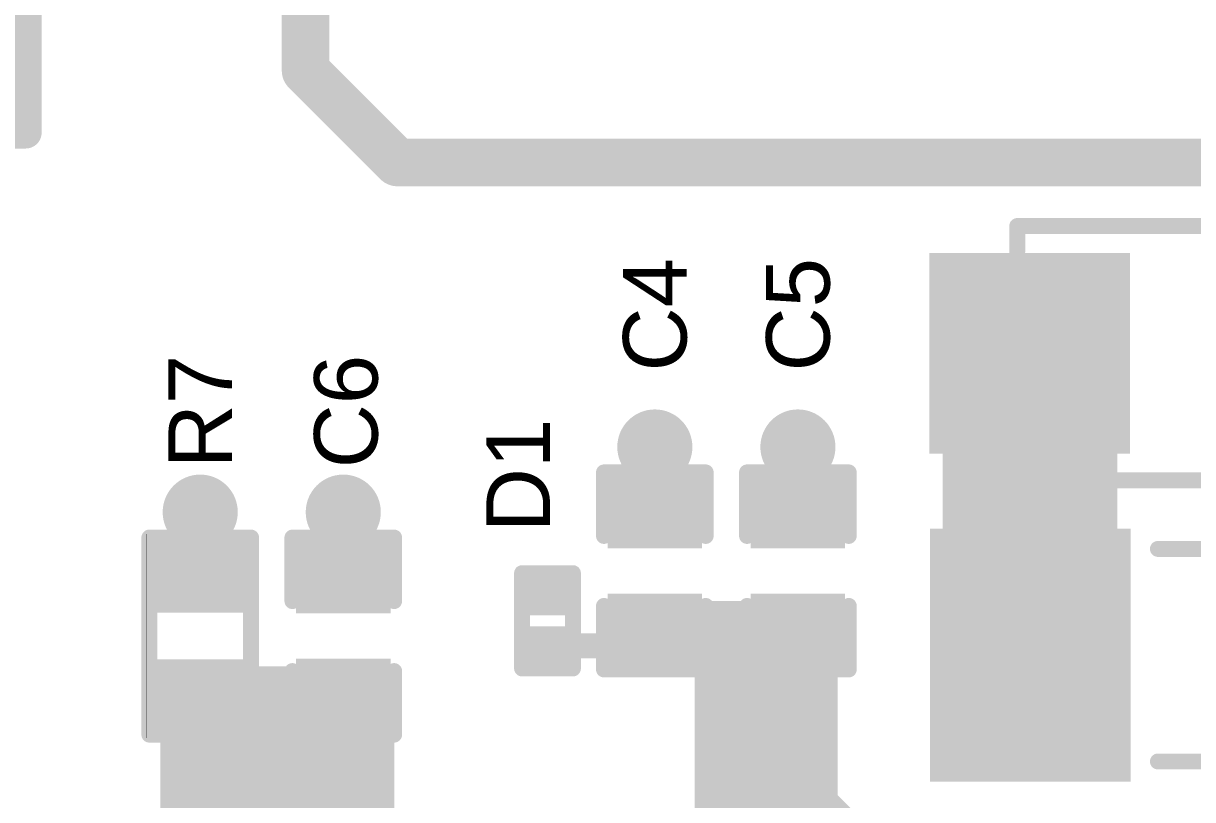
# Model space of a CAD drawing. Header units: inches. Extents: x -3 to 103, y 0 to 40.
# Drawn here: x 5.09 to 14.43, y 25.57 to 31.77 of the extents above; entities that cross this region are included whole.
import ezdxf

# ---------------------------------------------------------------- set-up
doc = ezdxf.new("R2010")
doc.units = ezdxf.units.IN
for name, color, linetype in [('Bottom Layer', 5, 'Continuous'), ('Bottom Solder', 6, 'Continuous'), ('Mechanical 15', 56, 'Continuous'), ('Multi-Layer', 9, 'Continuous'), ('Pad Holes', 156, 'Continuous'), ('Top Layer', 1, 'Continuous'), ('Top Overlay', 2, 'Continuous'), ('Top Paste', 8, 'Continuous'), ('Top Solder', 216, 'Continuous'), ('Via Holes', 16, 'Continuous')]:
    doc.layers.add(name, color=color, linetype=linetype)
doc.styles.add('Arial', font='', dxfattribs={"height": 0.2})
doc.styles.get('Arial').set_extended_font_data('Arial')

# ---------------------------------------------------------------- blocks, each defined once
blk = doc.blocks.new('TK_6580A8_1_12')
at = {"layer": 'Bottom Layer'}
h = blk.add_hatch(color=5, dxfattribs=at)
edge = h.paths.add_edge_path()
edge.add_arc((-4.35, 3.2), 0.762, 0, 360)
h = blk.add_hatch(color=5, dxfattribs=at)
edge = h.paths.add_edge_path()
edge.add_arc((-2.35, 3.2), 0.762, 0, 360)
h = blk.add_hatch(color=5, dxfattribs=at)
edge = h.paths.add_edge_path()
edge.add_arc((-6.7, 2.0001), 0.762, 0, 360)
h = blk.add_hatch(color=5, dxfattribs=at)
edge = h.paths.add_edge_path()
edge.add_arc((0, 2.0001), 0.762, 0, 360)
h = blk.add_hatch(color=5, dxfattribs=at)
edge = h.paths.add_edge_path()
edge.add_arc((-6.7, 0.0001), 0.762, 0, 360)
h = blk.add_hatch(color=5, dxfattribs=at)
edge = h.paths.add_edge_path()
edge.add_arc((0, 0.0001), 0.762, 0, 360)
at = {"layer": 'Bottom Solder'}
h = blk.add_hatch(color=6, dxfattribs=at)
edge = h.paths.add_edge_path()
edge.add_arc((-4.35, 3.2), 0.8636, 0, 360)
h = blk.add_hatch(color=6, dxfattribs=at)
edge = h.paths.add_edge_path()
edge.add_arc((-2.35, 3.2), 0.8636, 0, 360)
h = blk.add_hatch(color=6, dxfattribs=at)
edge = h.paths.add_edge_path()
edge.add_arc((-6.7, 2.0001), 0.8636, 0, 360)
h = blk.add_hatch(color=6, dxfattribs=at)
edge = h.paths.add_edge_path()
edge.add_arc((0, 2.0001), 0.8636, 0, 360)
h = blk.add_hatch(color=6, dxfattribs=at)
edge = h.paths.add_edge_path()
edge.add_arc((-6.7, 0.0001), 0.8636, 0, 360)
h = blk.add_hatch(color=6, dxfattribs=at)
edge = h.paths.add_edge_path()
edge.add_arc((0, 0.0001), 0.8636, 0, 360)
at = {"layer": 'Mechanical 15'}
h = blk.add_hatch(color=56, dxfattribs=at)
edge = h.paths.add_edge_path()
edge.add_arc((-4.35, 3.1963), 0.3572, 0.59387, 179.4102)
edge.add_arc((-4.35, 3.2037), 0.3572, 180.59387, 359.4102)
h = blk.add_hatch(color=56, dxfattribs=at)
edge = h.paths.add_edge_path()
edge.add_arc((-2.35, 3.1963), 0.3572, 0.59387, 179.4102)
edge.add_arc((-2.35, 3.2037), 0.3572, 180.59387, 359.4102)
h = blk.add_hatch(color=56, dxfattribs=at)
edge = h.paths.add_edge_path()
edge.add_arc((-6.7, 1.9964), 0.3572, 0.59387, 179.4102)
edge.add_arc((-6.7, 2.0038), 0.3572, 180.59387, 359.4102)
h = blk.add_hatch(color=56, dxfattribs=at)
edge = h.paths.add_edge_path()
edge.add_arc((0, 1.9964), 0.3572, 0.59387, 179.4102)
edge.add_arc((0, 2.0038), 0.3572, 180.59387, 359.4102)
h = blk.add_hatch(color=56, dxfattribs=at)
edge = h.paths.add_edge_path()
edge.add_arc((-6.7, -0.0036), 0.3572, 0.59387, 179.4102)
edge.add_arc((-6.7, 0.0038), 0.3572, 180.59387, 359.4102)
h = blk.add_hatch(color=56, dxfattribs=at)
edge = h.paths.add_edge_path()
edge.add_arc((0, -0.0036), 0.3572, 0.59387, 179.4102)
edge.add_arc((0, 0.0038), 0.3572, 180.59387, 359.4102)
at = {"layer": 'Multi-Layer'}
h = blk.add_hatch(color=9, dxfattribs=at)
edge = h.paths.add_edge_path()
edge.add_arc((-4.35, 3.2), 0.762, 0, 360)
h = blk.add_hatch(color=9, dxfattribs=at)
edge = h.paths.add_edge_path()
edge.add_arc((-2.35, 3.2), 0.762, 0, 360)
h = blk.add_hatch(color=9, dxfattribs=at)
edge = h.paths.add_edge_path()
edge.add_arc((-6.7, 2.0001), 0.762, 0, 360)
h = blk.add_hatch(color=9, dxfattribs=at)
edge = h.paths.add_edge_path()
edge.add_arc((0, 2.0001), 0.762, 0, 360)
h = blk.add_hatch(color=9, dxfattribs=at)
edge = h.paths.add_edge_path()
edge.add_arc((-6.7, 0.0001), 0.762, 0, 360)
h = blk.add_hatch(color=9, dxfattribs=at)
edge = h.paths.add_edge_path()
edge.add_arc((0, 0.0001), 0.762, 0, 360)
at = {"layer": 'Pad Holes'}
h = blk.add_hatch(color=7, dxfattribs=at)
edge = h.paths.add_edge_path()
edge.add_arc((-4.35, 3.2), 0.4572, 0, 360)
h = blk.add_hatch(color=7, dxfattribs=at)
edge = h.paths.add_edge_path()
edge.add_arc((-2.35, 3.2), 0.4572, 0, 360)
h = blk.add_hatch(color=7, dxfattribs=at)
edge = h.paths.add_edge_path()
edge.add_arc((-6.7, 2), 0.4572, 0, 360)
h = blk.add_hatch(color=7, dxfattribs=at)
edge = h.paths.add_edge_path()
edge.add_arc((0, 2), 0.4572, 0, 360)
h = blk.add_hatch(color=7, dxfattribs=at)
edge = h.paths.add_edge_path()
edge.add_arc((-6.7, 0), 0.4572, 0, 360)
h = blk.add_hatch(color=7, dxfattribs=at)
edge = h.paths.add_edge_path()
edge.add_arc((0, 0), 0.4572, 0, 360)
at = {"layer": 'Top Layer'}
h = blk.add_hatch(color=1, dxfattribs=at)
edge = h.paths.add_edge_path()
edge.add_arc((-4.35, 3.2), 0.762, 0, 360)
h = blk.add_hatch(color=1, dxfattribs=at)
edge = h.paths.add_edge_path()
edge.add_arc((-2.35, 3.2), 0.762, 0, 360)
h = blk.add_hatch(color=1, dxfattribs=at)
edge = h.paths.add_edge_path()
edge.add_arc((-6.7, 2.0001), 0.762, 0, 360)
h = blk.add_hatch(color=1, dxfattribs=at)
edge = h.paths.add_edge_path()
edge.add_arc((0, 2.0001), 0.762, 0, 360)
h = blk.add_hatch(color=1, dxfattribs=at)
edge = h.paths.add_edge_path()
edge.add_arc((-6.7, 0.0001), 0.762, 0, 360)
h = blk.add_hatch(color=1, dxfattribs=at)
edge = h.paths.add_edge_path()
edge.add_arc((0, 0.0001), 0.762, 0, 360)
at = {"layer": 'Top Solder'}
h = blk.add_hatch(color=216, dxfattribs=at)
edge = h.paths.add_edge_path()
edge.add_arc((-4.35, 3.2), 0.8636, 0, 360)
h = blk.add_hatch(color=216, dxfattribs=at)
edge = h.paths.add_edge_path()
edge.add_arc((-2.35, 3.2), 0.8636, 0, 360)
h = blk.add_hatch(color=216, dxfattribs=at)
edge = h.paths.add_edge_path()
edge.add_arc((-6.7, 2.0001), 0.8636, 0, 360)
h = blk.add_hatch(color=216, dxfattribs=at)
edge = h.paths.add_edge_path()
edge.add_arc((0, 2.0001), 0.8636, 0, 360)
h = blk.add_hatch(color=216, dxfattribs=at)
edge = h.paths.add_edge_path()
edge.add_arc((-6.7, 0.0001), 0.8636, 0, 360)
h = blk.add_hatch(color=216, dxfattribs=at)
edge = h.paths.add_edge_path()
edge.add_arc((0, 0.0001), 0.8636, 0, 360)
at = {"layer": 'Top Overlay', "const_width": 0.254}
for points in [[(-6.25, 2.885), (-6.25, 3)], [(-5.3227, 3), (-6.25, 3)], [(-3.3227, 3), (-3.3773, 3)], [(-0.45, 3), (-1.3773, 3)], [(-0.45, 2.885), (-0.45, 3)], [(-6.25, 0.885), (-6.25, 1.115)], [(-0.45, 0.885), (-0.45, 1.115)], [(-6.25, -2.1), (-6.25, -0.885)], [(-0.45, -2.1), (-0.45, -0.885)], [(-0.45, -2.1), (-6.25, -2.1)], [(-5.05, -4.3), (-5.05, -2.1)], [(-1.65, -4.3), (-1.65, -2.1)], [(-1.65, -4.3), (-5.05, -4.3)]]:
    blk.add_lwpolyline(points, dxfattribs=at)
at = {"layer": 'Top Overlay', "const_width": 0.127}
for points in [[(-6.3135, 3, 1), (-6.1865, 3, 1)], [(-6.3135, 3, 1), (-6.1865, 3, 1)], [(-5.3862, 3, 1), (-5.2592, 3, 1)], [(-3.4408, 3, 1), (-3.3138, 3, 1)], [(-3.3862, 3, 1), (-3.2592, 3, 1)], [(-1.4408, 3, 1), (-1.3138, 3, 1)], [(-0.5135, 3, 1), (-0.3865, 3, 1)], [(-0.5135, 3, 1), (-0.3865, 3, 1)], [(-6.3135, 2.885, 1), (-6.1865, 2.885, 1)], [(-0.5135, 2.885, 1), (-0.3865, 2.885, 1)], [(-6.3135, 1.115, 1), (-6.1865, 1.115, 1)], [(-0.5135, 1.115, 1), (-0.3865, 1.115, 1)], [(-6.3135, 0.885, 1), (-6.1865, 0.885, 1)], [(-0.5135, 0.885, 1), (-0.3865, 0.885, 1)], [(-6.3135, -0.885, 1), (-6.1865, -0.885, 1)], [(-0.5135, -0.885, 1), (-0.3865, -0.885, 1)], [(-6.3135, -2.1, 1), (-6.1865, -2.1, 1)], [(-6.3135, -2.1, 1), (-6.1865, -2.1, 1)], [(-5.1135, -2.1, 1), (-4.9865, -2.1, 1)], [(-1.7135, -2.1, 1), (-1.5865, -2.1, 1)], [(-0.5135, -2.1, 1), (-0.3865, -2.1, 1)], [(-0.5135, -2.1, 1), (-0.3865, -2.1, 1)], [(-5.1135, -4.3, 1), (-4.9865, -4.3, 1)], [(-5.1135, -4.3, 1), (-4.9865, -4.3, 1)], [(-1.7135, -4.3, 1), (-1.5865, -4.3, 1)], [(-1.7135, -4.3, 1), (-1.5865, -4.3, 1)]]:
    blk.add_lwpolyline(points, format="xyb", close=True, dxfattribs=at)
blk = doc.blocks.new('R___0402_69')
at = {"layer": 'Top Layer'}
for points in [[(-0.6985, -0.3175), (-0.6985, 0.3175), (-0.2413, 0.3175), (-0.2413, -0.3175)], [(0.2413, -0.3175), (0.2413, 0.3175), (0.6985, 0.3175), (0.6985, -0.3175)]]:
    blk.add_hatch(color=1, dxfattribs=at).paths.add_polyline_path(points)
at = {"layer": 'Top Paste'}
for points in [[(-0.6985, -0.3175), (-0.6985, 0.3175), (-0.2413, 0.3175), (-0.2413, -0.3175)], [(0.2413, -0.3175), (0.2413, 0.3175), (0.6985, 0.3175), (0.6985, -0.3175)]]:
    blk.add_hatch(color=8, dxfattribs=at).paths.add_polyline_path(points)
at = {"layer": 'Top Solder'}
for points in [[(-0.7535, -0.3725), (-0.7535, 0.3725), (-0.1863, 0.3725), (-0.1863, -0.3725)], [(0.1863, -0.3725), (0.1863, 0.3725), (0.7535, 0.3725), (0.7535, -0.3725)]]:
    blk.add_hatch(color=216, dxfattribs=at).paths.add_polyline_path(points)
at = {"layer": 'Top Overlay'}
for points, const_width in [([(0.7874, 0.4064), (-0.7874, 0.4064)], 0.127), ([(-0.7874, -0.4064), (-0.7874, 0.4064)], 0.127), ([(0.7874, -0.4064), (0.7874, 0.4064)], 0.127), ([(0.7874, -0.4064), (-0.7874, -0.4064)], 0.127), ([(0.8128, -0.4318), (-0.8128, -0.4318)], 0.00323)]:
    blk.add_lwpolyline(points, dxfattribs=dict(at, const_width=const_width))
for points, const_width in [([(-0.8191, 0.4064, 1), (-0.7556, 0.4064, 1)], 0.0635), ([(-0.8191, 0.4064, 1), (-0.7556, 0.4064, 1)], 0.0635), ([(0.7556, 0.4064, 1), (0.8191, 0.4064, 1)], 0.0635), ([(0.7556, 0.4064, 1), (0.8191, 0.4064, 1)], 0.0635), ([(-0.8191, -0.4064, 1), (-0.7556, -0.4064, 1)], 0.0635), ([(-0.8191, -0.4064, 1), (-0.7556, -0.4064, 1)], 0.0635), ([(0.7556, -0.4064, 1), (0.8191, -0.4064, 1)], 0.0635), ([(0.7556, -0.4064, 1), (0.8191, -0.4064, 1)], 0.0635), ([(-0.8136, -0.4318, 1), (-0.812, -0.4318, 1)], 0.00161), ([(0.812, -0.4318, 1), (0.8136, -0.4318, 1)], 0.00161)]:
    blk.add_lwpolyline(points, format="xyb", close=True, dxfattribs=dict(at, const_width=const_width))
blk = doc.blocks.new('IND_1206_83')
at = {"layer": 'Top Layer'}
for points in [[(-2.06, 0.91), (-0.66, 0.91), (-0.66, -0.91), (-2.06, -0.91)], [(0.66, 0.91), (2.06, 0.91), (2.06, -0.91), (0.66, -0.91)]]:
    blk.add_hatch(color=1, dxfattribs=at).paths.add_polyline_path(points)
at = {"layer": 'Top Paste'}
for points in [[(-2.06, 0.91), (-0.66, 0.91), (-0.66, -0.91), (-2.06, -0.91)], [(0.66, 0.91), (2.06, 0.91), (2.06, -0.91), (0.66, -0.91)]]:
    blk.add_hatch(color=8, dxfattribs=at).paths.add_polyline_path(points)
at = {"layer": 'Top Solder'}
for points in [[(-2.1616, 1.0116), (-0.5584, 1.0116), (-0.5584, -1.0116), (-2.1616, -1.0116)], [(0.5584, 1.0116), (2.1616, 1.0116), (2.1616, -1.0116), (0.5584, -1.0116)]]:
    blk.add_hatch(color=216, dxfattribs=at).paths.add_polyline_path(points)
at = {"layer": 'Top Overlay', "const_width": 0.127}
for points in [[(0.34, 0.8492), (-0.34, 0.8492)], [(0.34, -0.8492), (-0.34, -0.8492)]]:
    blk.add_lwpolyline(points, dxfattribs=at)
at = {"layer": 'Top Overlay', "const_width": 0.0635}
for points in [[(-0.3717, 0.8492, 1), (-0.3082, 0.8492, 1)], [(0.3082, 0.8492, 1), (0.3717, 0.8492, 1)], [(-0.3717, -0.8492, 1), (-0.3082, -0.8492, 1)], [(0.3082, -0.8492, 1), (0.3717, -0.8492, 1)]]:
    blk.add_lwpolyline(points, format="xyb", close=True, dxfattribs=at)
blk = doc.blocks.new('SOD_123W_91')
at = {"layer": 'Top Layer'}
for points in [[(-2.1, 0.7), (-0.7, 0.7), (-0.7, -0.7), (-2.1, -0.7)], [(0.7, 0.7), (2.1, 0.7), (2.1, -0.7), (0.7, -0.7)]]:
    blk.add_hatch(color=1, dxfattribs=at).paths.add_polyline_path(points)
at = {"layer": 'Top Overlay'}
for points in [[(2.2869, 1.0668), (0.6359, 1.0668), (0.6359, 0.762), (2.2869, 0.762)], [(3.3029, 1.0668), (2.1599, 1.0668), (2.1599, -1.0668), (3.3029, -1.0668)], [(2.2869, -0.762), (0.6359, -0.762), (0.6359, -1.0668), (2.2869, -1.0668)]]:
    blk.add_hatch(color=2, dxfattribs=at).paths.add_polyline_path(points)
at = {"layer": 'Top Paste'}
for points in [[(-2.1, 0.7), (-0.7, 0.7), (-0.7, -0.7), (-2.1, -0.7)], [(0.7, 0.7), (2.1, 0.7), (2.1, -0.7), (0.7, -0.7)]]:
    blk.add_hatch(color=8, dxfattribs=at).paths.add_polyline_path(points)
at = {"layer": 'Top Solder'}
for points in [[(-2.2016, 0.8016), (-0.5984, 0.8016), (-0.5984, -0.8016), (-2.2016, -0.8016)], [(0.5984, 0.8016), (2.2016, 0.8016), (2.2016, -0.8016), (0.5984, -0.8016)]]:
    blk.add_hatch(color=216, dxfattribs=at).paths.add_polyline_path(points)
at = {"layer": 'Top Overlay', "const_width": 0.127}
for points in [[(-1.4986, 1.016), (-1.143, 1.016)], [(-1.4986, 0.8128), (-1.4986, 1.016)], [(-1.143, 1.016), (1.27, 1.016)], [(-1.4986, -1.016), (-1.4986, -0.8128)], [(-1.4986, -1.016), (2.286, -1.016)]]:
    blk.add_lwpolyline(points, dxfattribs=at)
at = {"layer": 'Top Overlay', "const_width": 0.0635}
for points in [[(-1.5304, 1.016, 1), (-1.4668, 1.016, 1)], [(-1.5304, 1.016, 1), (-1.4668, 1.016, 1)], [(-1.1747, 1.016, 1), (-1.1113, 1.016, 1)], [(-1.1747, 1.016, 1), (-1.1113, 1.016, 1)], [(1.2383, 1.016, 1), (1.3017, 1.016, 1)], [(-1.5304, 0.8128, 1), (-1.4668, 0.8128, 1)], [(-1.5304, -0.8128, 1), (-1.4668, -0.8128, 1)], [(-1.5304, -1.016, 1), (-1.4668, -1.016, 1)], [(-1.5304, -1.016, 1), (-1.4668, -1.016, 1)], [(2.2542, -1.016, 1), (2.3178, -1.016, 1)]]:
    blk.add_lwpolyline(points, format="xyb", close=True, dxfattribs=at)
blk = doc.blocks.new('DSN0603_2_93')
at = {"layer": 'Top Layer'}
for points in [[(-0.3, 0.12), (-0.1, 0.12), (-0.1, -0.12), (-0.3, -0.12)], [(0.1, 0.12), (0.3, 0.12), (0.3, -0.12), (0.1, -0.12)]]:
    blk.add_hatch(color=1, dxfattribs=at).paths.add_polyline_path(points)
at = {"layer": 'Top Paste'}
for points in [[(-0.3, 0.12), (-0.1, 0.12), (-0.1, -0.12), (-0.3, -0.12)], [(0.1, 0.12), (0.3, 0.12), (0.3, -0.12), (0.1, -0.12)]]:
    blk.add_hatch(color=8, dxfattribs=at).paths.add_polyline_path(points)
at = {"layer": 'Top Solder'}
for points in [[(-0.355, 0.175), (-0.045, 0.175), (-0.045, -0.175), (-0.355, -0.175)], [(0.045, 0.175), (0.355, 0.175), (0.355, -0.175), (0.045, -0.175)]]:
    blk.add_hatch(color=216, dxfattribs=at).paths.add_polyline_path(points)
at = {"layer": 'Top Overlay', "const_width": 0.127}
for points in [[(-0.381, 0.2032), (0.381, 0.2032)], [(-0.381, 0.2032), (-0.381, -0.2032)], [(0.381, 0.2032), (0.381, -0.2032)], [(-0.381, -0.2032), (0.381, -0.2032)]]:
    blk.add_lwpolyline(points, dxfattribs=at)
at = {"layer": 'Top Overlay', "const_width": 0.0635}
for points in [[(-0.4128, 0.2032, 1), (-0.3493, 0.2032, 1)], [(-0.4128, 0.2032, 1), (-0.3493, 0.2032, 1)], [(0.3493, 0.2032, 1), (0.4128, 0.2032, 1)], [(0.3493, 0.2032, 1), (0.4128, 0.2032, 1)], [(-0.4128, -0.2032, 1), (-0.3493, -0.2032, 1)], [(-0.4128, -0.2032, 1), (-0.3493, -0.2032, 1)], [(0.3493, -0.2032, 1), (0.4128, -0.2032, 1)], [(0.3493, -0.2032, 1), (0.4128, -0.2032, 1)]]:
    blk.add_lwpolyline(points, format="xyb", close=True, dxfattribs=at)
blk = doc.blocks.new('C___0402_129')
at = {"layer": 'Top Layer'}
for points in [[(-0.6985, -0.3175), (-0.6985, 0.3175), (-0.2413, 0.3175), (-0.2413, -0.3175)], [(0.2413, -0.3175), (0.2413, 0.3175), (0.6985, 0.3175), (0.6985, -0.3175)]]:
    blk.add_hatch(color=1, dxfattribs=at).paths.add_polyline_path(points)
at = {"layer": 'Top Paste'}
for points in [[(-0.6985, -0.3175), (-0.6985, 0.3175), (-0.2413, 0.3175), (-0.2413, -0.3175)], [(0.2413, -0.3175), (0.2413, 0.3175), (0.6985, 0.3175), (0.6985, -0.3175)]]:
    blk.add_hatch(color=8, dxfattribs=at).paths.add_polyline_path(points)
at = {"layer": 'Top Solder'}
for points in [[(-0.7585, -0.3775), (-0.7585, 0.3775), (-0.1813, 0.3775), (-0.1813, -0.3775)], [(0.1813, -0.3775), (0.1813, 0.3775), (0.7585, 0.3775), (0.7585, -0.3775)]]:
    blk.add_hatch(color=216, dxfattribs=at).paths.add_polyline_path(points)
at = {"layer": 'Top Overlay', "const_width": 0.127}
for points in [[(-0.7874, -0.4064), (-0.7874, 0.4064)], [(-0.2794, 0.4064), (-0.7874, 0.4064)], [(0.7874, 0.4064), (0.2794, 0.4064)], [(0.7874, -0.4064), (0.7874, 0.4064)], [(-0.2794, -0.4064), (-0.7874, -0.4064)], [(0.7874, -0.4064), (0.2794, -0.4064)]]:
    blk.add_lwpolyline(points, dxfattribs=at)
at = {"layer": 'Top Overlay', "const_width": 0.0635}
for points in [[(-0.8191, 0.4064, 1), (-0.7556, 0.4064, 1)], [(-0.8191, 0.4064, 1), (-0.7556, 0.4064, 1)], [(-0.3111, 0.4064, 1), (-0.2477, 0.4064, 1)], [(0.2477, 0.4064, 1), (0.3111, 0.4064, 1)], [(0.7556, 0.4064, 1), (0.8191, 0.4064, 1)], [(0.7556, 0.4064, 1), (0.8191, 0.4064, 1)], [(-0.8191, -0.4064, 1), (-0.7556, -0.4064, 1)], [(-0.8191, -0.4064, 1), (-0.7556, -0.4064, 1)], [(-0.3111, -0.4064, 1), (-0.2477, -0.4064, 1)], [(0.2477, -0.4064, 1), (0.3111, -0.4064, 1)], [(0.7556, -0.4064, 1), (0.8191, -0.4064, 1)], [(0.7556, -0.4064, 1), (0.8191, -0.4064, 1)]]:
    blk.add_lwpolyline(points, format="xyb", close=True, dxfattribs=at)
blk = doc.blocks.new('C___0402_130')
at = {"layer": 'Top Layer'}
for points in [[(-0.6985, -0.3175), (-0.6985, 0.3175), (-0.2413, 0.3175), (-0.2413, -0.3175)], [(0.2413, -0.3175), (0.2413, 0.3175), (0.6985, 0.3175), (0.6985, -0.3175)]]:
    blk.add_hatch(color=1, dxfattribs=at).paths.add_polyline_path(points)
at = {"layer": 'Top Paste'}
for points in [[(-0.6985, -0.3175), (-0.6985, 0.3175), (-0.2413, 0.3175), (-0.2413, -0.3175)], [(0.2413, -0.3175), (0.2413, 0.3175), (0.6985, 0.3175), (0.6985, -0.3175)]]:
    blk.add_hatch(color=8, dxfattribs=at).paths.add_polyline_path(points)
at = {"layer": 'Top Solder'}
for points in [[(-0.7585, -0.3775), (-0.7585, 0.3775), (-0.1813, 0.3775), (-0.1813, -0.3775)], [(0.1813, -0.3775), (0.1813, 0.3775), (0.7585, 0.3775), (0.7585, -0.3775)]]:
    blk.add_hatch(color=216, dxfattribs=at).paths.add_polyline_path(points)
at = {"layer": 'Top Overlay', "const_width": 0.127}
for points in [[(-0.7874, 0.4064), (-0.7874, -0.4064)], [(-0.7874, 0.4064), (-0.2794, 0.4064)], [(0.2794, 0.4064), (0.7874, 0.4064)], [(0.7874, 0.4064), (0.7874, -0.4064)], [(-0.7874, -0.4064), (-0.2794, -0.4064)], [(0.2794, -0.4064), (0.7874, -0.4064)]]:
    blk.add_lwpolyline(points, dxfattribs=at)
at = {"layer": 'Top Overlay', "const_width": 0.0635}
for points in [[(-0.8191, 0.4064, 1), (-0.7556, 0.4064, 1)], [(-0.8191, 0.4064, 1), (-0.7556, 0.4064, 1)], [(-0.3111, 0.4064, 1), (-0.2477, 0.4064, 1)], [(0.2477, 0.4064, 1), (0.3111, 0.4064, 1)], [(0.7556, 0.4064, 1), (0.8191, 0.4064, 1)], [(0.7556, 0.4064, 1), (0.8191, 0.4064, 1)], [(-0.8191, -0.4064, 1), (-0.7556, -0.4064, 1)], [(-0.8191, -0.4064, 1), (-0.7556, -0.4064, 1)], [(-0.3111, -0.4064, 1), (-0.2477, -0.4064, 1)], [(0.2477, -0.4064, 1), (0.3111, -0.4064, 1)], [(0.7556, -0.4064, 1), (0.8191, -0.4064, 1)], [(0.7556, -0.4064, 1), (0.8191, -0.4064, 1)]]:
    blk.add_lwpolyline(points, format="xyb", close=True, dxfattribs=at)
blk = doc.blocks.new('C___0402_131')
at = {"layer": 'Top Layer'}
for points in [[(-0.6985, -0.3175), (-0.6985, 0.3175), (-0.2413, 0.3175), (-0.2413, -0.3175)], [(0.2413, -0.3175), (0.2413, 0.3175), (0.6985, 0.3175), (0.6985, -0.3175)]]:
    blk.add_hatch(color=1, dxfattribs=at).paths.add_polyline_path(points)
at = {"layer": 'Top Paste'}
for points in [[(-0.6985, -0.3175), (-0.6985, 0.3175), (-0.2413, 0.3175), (-0.2413, -0.3175)], [(0.2413, -0.3175), (0.2413, 0.3175), (0.6985, 0.3175), (0.6985, -0.3175)]]:
    blk.add_hatch(color=8, dxfattribs=at).paths.add_polyline_path(points)
at = {"layer": 'Top Solder'}
for points in [[(-0.7585, -0.3775), (-0.7585, 0.3775), (-0.1813, 0.3775), (-0.1813, -0.3775)], [(0.1813, -0.3775), (0.1813, 0.3775), (0.7585, 0.3775), (0.7585, -0.3775)]]:
    blk.add_hatch(color=216, dxfattribs=at).paths.add_polyline_path(points)
at = {"layer": 'Top Overlay', "const_width": 0.127}
for points in [[(-0.7874, 0.4064), (-0.7874, -0.4064)], [(-0.7874, 0.4064), (-0.2794, 0.4064)], [(0.2794, 0.4064), (0.7874, 0.4064)], [(0.7874, 0.4064), (0.7874, -0.4064)], [(-0.7874, -0.4064), (-0.2794, -0.4064)], [(0.2794, -0.4064), (0.7874, -0.4064)]]:
    blk.add_lwpolyline(points, dxfattribs=at)
at = {"layer": 'Top Overlay', "const_width": 0.0635}
for points in [[(-0.8191, 0.4064, 1), (-0.7556, 0.4064, 1)], [(-0.8191, 0.4064, 1), (-0.7556, 0.4064, 1)], [(-0.3111, 0.4064, 1), (-0.2477, 0.4064, 1)], [(0.2477, 0.4064, 1), (0.3111, 0.4064, 1)], [(0.7556, 0.4064, 1), (0.8191, 0.4064, 1)], [(0.7556, 0.4064, 1), (0.8191, 0.4064, 1)], [(-0.8191, -0.4064, 1), (-0.7556, -0.4064, 1)], [(-0.8191, -0.4064, 1), (-0.7556, -0.4064, 1)], [(-0.3111, -0.4064, 1), (-0.2477, -0.4064, 1)], [(0.2477, -0.4064, 1), (0.3111, -0.4064, 1)], [(0.7556, -0.4064, 1), (0.8191, -0.4064, 1)], [(0.7556, -0.4064, 1), (0.8191, -0.4064, 1)]]:
    blk.add_lwpolyline(points, format="xyb", close=True, dxfattribs=at)

msp = doc.modelspace()

# ---------------------------------------------------------------- hatches: boundary and pattern name
at = {"layer": 'Bottom Layer'}
h = msp.add_hatch(color=5, dxfattribs=at)
edge = h.paths.add_edge_path()
edge.add_arc((10.1346, 28.3844), 0.3, 0, 360)
h = msp.add_hatch(color=5, dxfattribs=at)
edge = h.paths.add_edge_path()
edge.add_arc((11.2776, 28.3844), 0.3, 0, 360)
h = msp.add_hatch(color=5, dxfattribs=at)
edge = h.paths.add_edge_path()
edge.add_arc((6.5023, 27.8638), 0.3, 0, 360)
h = msp.add_hatch(color=5, dxfattribs=at)
edge = h.paths.add_edge_path()
edge.add_arc((7.6453, 27.8638), 0.3, 0, 360)
at = {"layer": 'Bottom Solder'}
h = msp.add_hatch(color=6, dxfattribs=at)
edge = h.paths.add_edge_path()
edge.add_arc((10.1346, 28.3844), 0.3, 0, 360)
h = msp.add_hatch(color=6, dxfattribs=at)
edge = h.paths.add_edge_path()
edge.add_arc((11.2776, 28.3844), 0.3, 0, 360)
h = msp.add_hatch(color=6, dxfattribs=at)
edge = h.paths.add_edge_path()
edge.add_arc((6.5023, 27.8638), 0.3, 0, 360)
h = msp.add_hatch(color=6, dxfattribs=at)
edge = h.paths.add_edge_path()
edge.add_arc((7.6453, 27.8638), 0.3, 0, 360)
at = {"layer": 'Top Layer'}
for points in [[(12.4338, 25.8106), (13.8288, 25.8106), (13.8288, 29.8338), (12.4338, 29.8338)], [(11.5951, 26.6954), (11.5948, 26.6951), (11.5948, 25.6032), (11.964, 25.234), (13.4462, 25.234), (13.4462, 23.534), (11.1904, 23.534), (10.3093, 22.6529), (8.8495, 22.6529), (8.8219, 22.7196), (8.8079, 22.7799), (8.8572, 22.8538), (8.8769, 22.9529), (8.8572, 23.052), (8.8079, 23.1259), (8.8195, 23.1762), (8.8548, 23.2529), (10.0975, 23.2529), (10.4521, 23.6076), (10.4521, 26.6954), (9.1571, 26.6954), (9.1571, 26.8954), (9.7885, 26.8954), (9.8171, 26.924), (9.8171, 27.1526), (11.5951, 27.1526)], [(6.1848, 24.873), (8.0529, 24.873), (8.0529, 26.632), (6.1848, 26.632)]]:
    msp.add_hatch(color=1, dxfattribs=at).paths.add_polyline_path(points)
h = msp.add_hatch(color=1, dxfattribs=at)
edge = h.paths.add_edge_path()
edge.add_arc((10.1346, 28.3844), 0.3, 0, 360)
h = msp.add_hatch(color=1, dxfattribs=at)
edge = h.paths.add_edge_path()
edge.add_arc((11.2776, 28.3844), 0.3, 0, 360)
h = msp.add_hatch(color=1, dxfattribs=at)
edge = h.paths.add_edge_path()
edge.add_arc((6.5023, 27.8638), 0.3, 0, 360)
h = msp.add_hatch(color=1, dxfattribs=at)
edge = h.paths.add_edge_path()
edge.add_arc((7.6453, 27.8638), 0.3, 0, 360)
at = {"layer": 'Via Holes'}
h = msp.add_hatch(color=7, dxfattribs=at)
edge = h.paths.add_edge_path()
edge.add_arc((10.1346, 28.3844), 0.15, 0, 360)
h = msp.add_hatch(color=7, dxfattribs=at)
edge = h.paths.add_edge_path()
edge.add_arc((11.2776, 28.3844), 0.15, 0, 360)
h = msp.add_hatch(color=7, dxfattribs=at)
edge = h.paths.add_edge_path()
edge.add_arc((6.5023, 27.8638), 0.15, 0, 360)
h = msp.add_hatch(color=7, dxfattribs=at)
edge = h.paths.add_edge_path()
edge.add_arc((7.6453, 27.8638), 0.15, 0, 360)

# ---------------------------------------------------------------- linework, layer by layer
at = {"layer": 'Top Layer'}
for points, const_width in [([(7.3445, 31.3905), (7.3445, 35.5815)], 0.381), ([(7.3445, 31.3905), (8.0772, 30.6578)], 0.381), ([(8.0772, 30.6578), (18.2406, 30.6578)], 0.381), ([(10.1346, 27.8638), (10.1346, 28.3844)], 0.2413), ([(11.2776, 27.8638), (11.2776, 28.3844)], 0.2413), ([(6.5023, 27.3432), (6.5023, 27.8638)], 0.2413), ([(7.6453, 27.3432), (7.6453, 27.8638)], 0.2413)]:
    msp.add_lwpolyline(points, dxfattribs=dict(at, const_width=const_width))
for points, const_width in [([(7.2493, 31.3905, 1), (7.4398, 31.3905, 1)], 0.1905), ([(7.2493, 31.3905, 1), (7.4398, 31.3905, 1)], 0.1905), ([(7.9819, 30.6578, 1), (8.1724, 30.6578, 1)], 0.1905), ([(7.9819, 30.6578, 1), (8.1724, 30.6578, 1)], 0.1905), ([(10.0743, 28.3844, 1), (10.1949, 28.3844, 1)], 0.1206), ([(11.2173, 28.3844, 1), (11.3379, 28.3844, 1)], 0.1206), ([(6.442, 27.8638, 1), (6.5626, 27.8638, 1)], 0.1206), ([(7.585, 27.8638, 1), (7.7056, 27.8638, 1)], 0.1206), ([(10.0743, 27.8638, 1), (10.1949, 27.8638, 1)], 0.1206), ([(11.2173, 27.8638, 1), (11.3379, 27.8638, 1)], 0.1206), ([(6.442, 27.3432, 1), (6.5626, 27.3432, 1)], 0.1206), ([(7.585, 27.3432, 1), (7.7056, 27.3432, 1)], 0.1206)]:
    msp.add_lwpolyline(points, format="xyb", close=True, dxfattribs=dict(at, const_width=const_width))

# ---------------------------------------------------------------- block references
for name, p, rotation in [('TK_6580A8_1_12', (2.1082, 30.446), 270), ('C___0402_131', (10.1346, 27.3939), 90), ('C___0402_130', (11.2776, 27.3939), 90), ('R___0402_69', (6.5023, 26.8733), 270), ('C___0402_129', (7.6453, 26.8733), 270), ('IND_1206_83', (14.4938, 26.7206), 180), ('DSN0603_2_93', (9.2771, 26.9954), 90)]:
    msp.add_blockref(name, p, dxfattribs=dict(rotation=rotation))
msp.add_blockref('SOD_123W_91', (14.5288, 29.1338))

# ---------------------------------------------------------------- texts
at = {"layer": 'Top Overlay', "style": 'Arial'}
for s, p in [('C4', (10.3885, 28.9874)), ('C5', (11.5315, 28.9874)), ('R7', (6.7564, 28.2137)), ('C6', (7.9201, 28.2137)), ('D1', (9.2964, 27.7038))]:
    msp.add_text(s, height=0.508, rotation=90, dxfattribs=at).set_placement(p)

doc.saveas('drawing.dxf')
